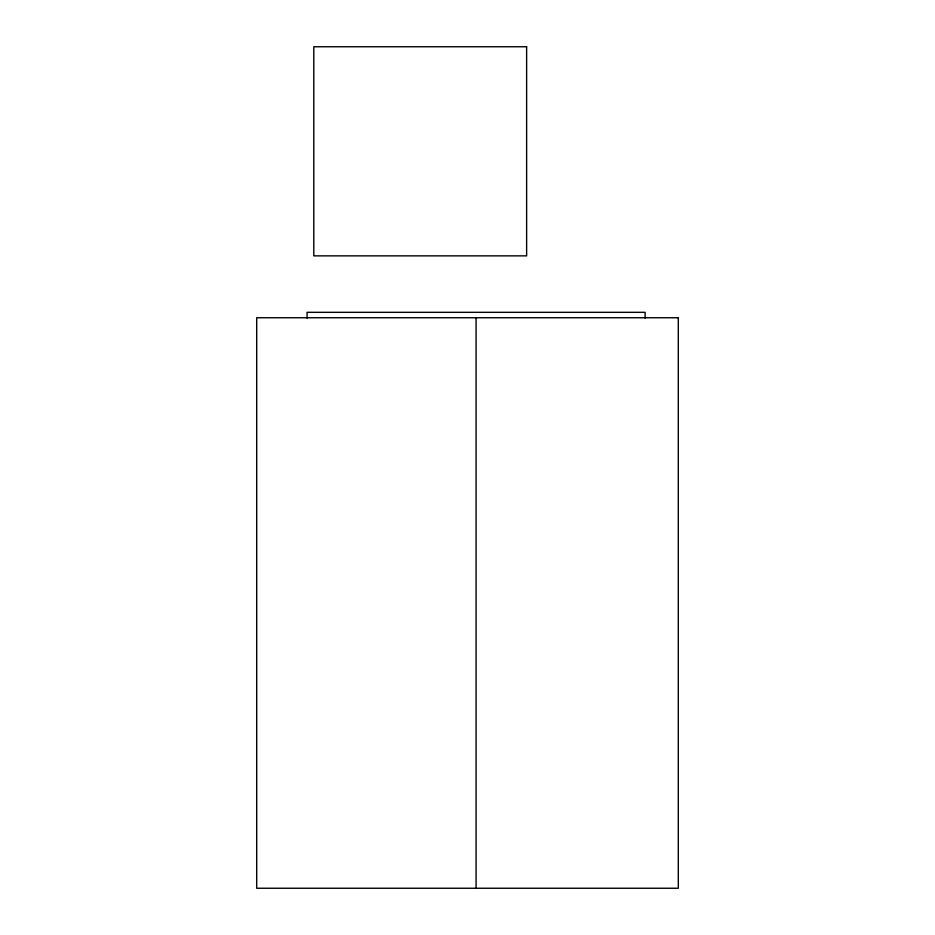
<?xml version="1.0" encoding="UTF-8"?>
<svg xmlns="http://www.w3.org/2000/svg" width="935" height="935" viewBox="0 0 935 935"><rect width="100%" height="100%" fill="white"/><g stroke="black" fill="none" stroke-linecap="round" stroke-linejoin="round"><path stroke-width="1.4" d="M645.115 318.157L645.115 312.325L307.066 312.325L307.066 318.157M476.09 317.736L476.09 888.25M526.627 46.75L313.786 46.75L313.786 255.863L526.627 255.863L526.627 46.75M678.307 317.736L256.693 317.736L256.693 888.25L678.307 888.25L678.307 317.736"/></g></svg>
